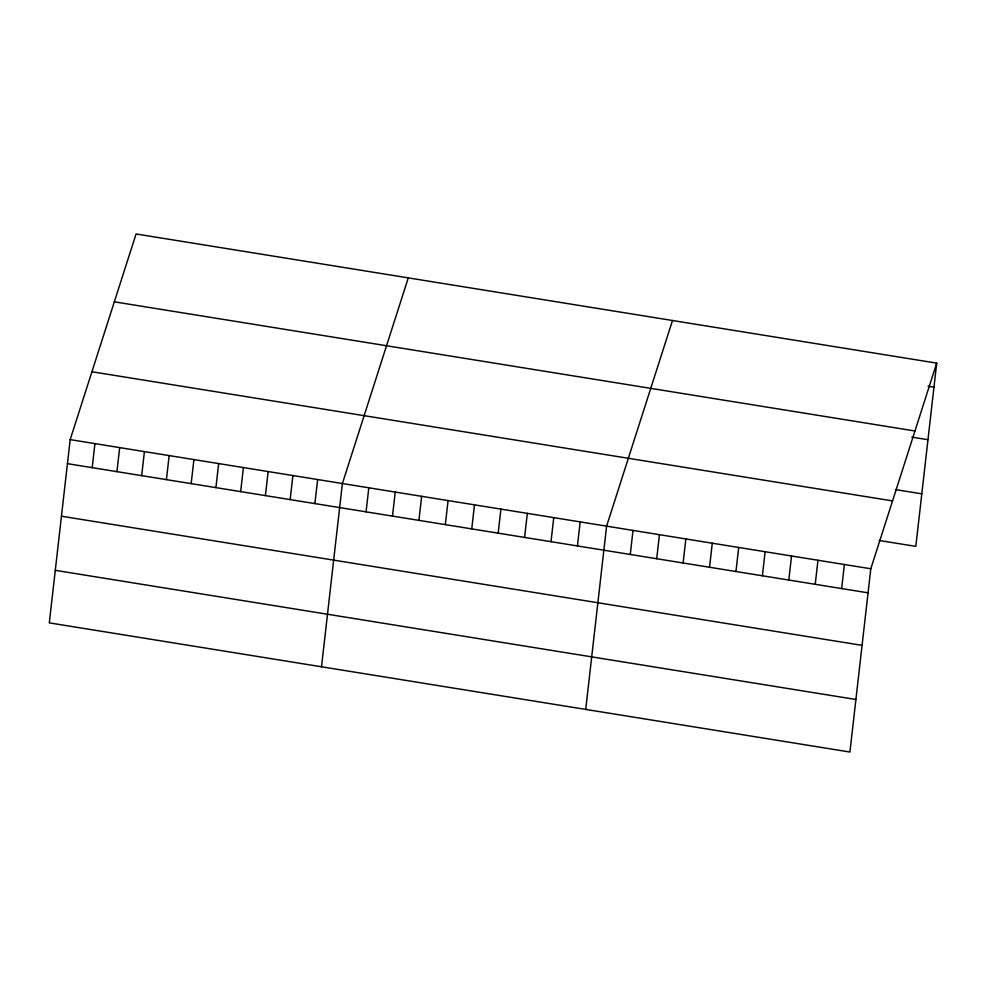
<?xml version="1.0" encoding="UTF-8"?>
<svg xmlns="http://www.w3.org/2000/svg" width="986" height="986" viewBox="0 0 986 986"><rect width="100%" height="100%" fill="white"/><g stroke="black" fill="none" stroke-linecap="round" stroke-linejoin="round"><path stroke-width="1.48" d="M70.179 439.62L49.3 622.869L849.92 752.035L870.798 568.774L936.7 363.131L136.08 233.965L70.179 439.62L870.798 568.774M92.191 467.66L94.927 443.614M116.927 471.653L119.676 447.595M141.676 475.646L144.424 451.588M166.424 479.64L169.161 455.581M191.173 483.633L193.909 459.575M215.922 487.614L218.658 463.568M240.67 491.607L243.406 467.561M265.407 495.601L268.155 471.555M290.155 499.594L292.904 475.548M314.904 503.587L317.64 479.541M321.51 666.782L342.389 483.534L408.29 277.879M366.065 511.845L368.813 487.799M392.49 516.109L395.226 492.051M418.914 520.374L421.651 496.315M445.327 524.626L448.075 500.58M471.752 528.89L474.488 504.844M498.176 533.155L500.913 509.109M524.589 537.419L527.337 513.361M551.014 541.684L553.75 517.625M577.439 545.936L580.175 521.89M585.721 709.402L606.6 526.154L672.489 320.512M630.276 554.465L633.012 530.419M656.701 558.729L659.437 534.683M683.113 562.994L685.862 538.935M709.538 567.258L712.274 543.2M735.963 571.51L738.699 547.464M762.375 575.775L765.124 551.729M788.8 580.039L791.536 555.993M815.225 584.304L817.961 560.258M841.637 588.568L844.386 564.51M936.7 363.131L915.821 546.38L879.13 540.464M928.085 386.229L933.964 387.178M114.327 301.827L914.959 430.993M911.828 437.118L927.974 439.719M895.387 489.586L921.811 493.85M91.92 371.747L892.552 500.913M67.442 463.666L868.062 592.832M61.452 516.208L862.072 645.362M55.29 570.327L855.91 699.493"/></g></svg>
